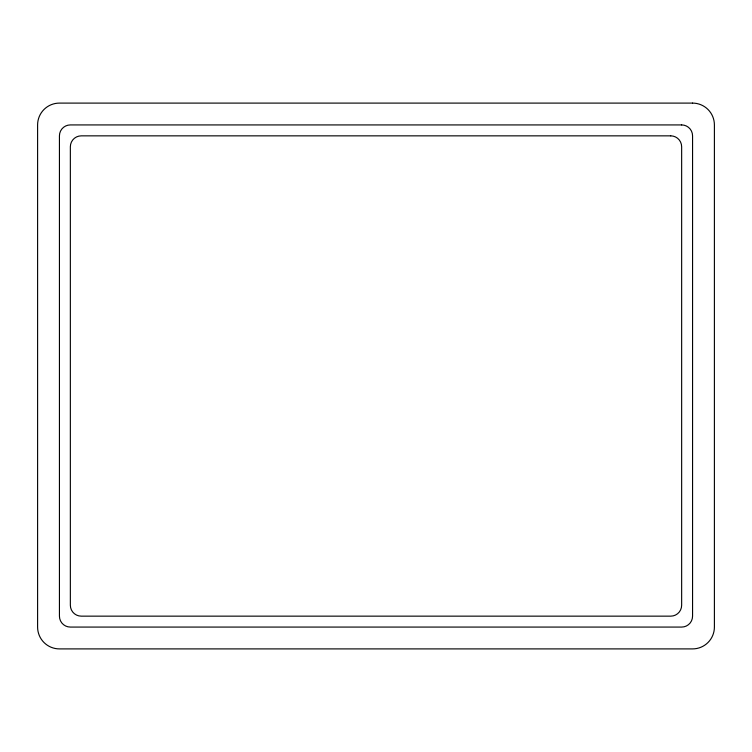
<?xml version="1.0" encoding="UTF-8"?>
<svg xmlns="http://www.w3.org/2000/svg" width="752" height="752" viewBox="0 0 752 752"><rect width="100%" height="100%" fill="white"/><g stroke="black" fill="none" stroke-linecap="round" stroke-linejoin="round"><path stroke-width="1.13" d="M692.564 103.099L59.436 103.099A21.836 21.836 0 0 0 37.6 124.926L37.6 627.074A21.836 21.836 0 0 0 59.436 648.901L692.564 648.901A21.836 21.836 0 0 0 714.4 627.074L714.4 124.926A21.836 21.836 0 0 0 692.564 103.099M681.65 124.926L70.35 124.926A10.913 10.913 0 0 0 59.436 135.849L59.436 616.151A10.913 10.913 0 0 0 70.35 627.074L681.65 627.074A10.913 10.913 0 0 0 692.564 616.151L692.564 135.849A10.913 10.913 0 0 0 681.65 124.926M670.737 135.849L81.263 135.849A10.913 10.913 0 0 0 70.35 146.762L70.35 605.238A10.913 10.913 0 0 0 81.263 616.151L670.737 616.151A10.913 10.913 0 0 0 681.65 605.238L681.65 146.762A10.913 10.913 0 0 0 670.737 135.849"/></g></svg>
